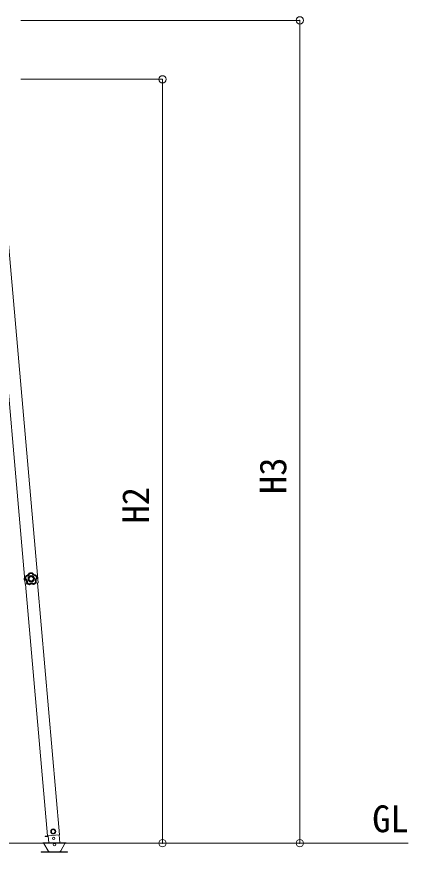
# Model space of a CAD drawing. Units: millimetres at full size; details may follow other scales. Extents: x -6988 to 7066, y -4877 to 4823.
# Drawn here: x -2333 to -996, y -1503 to 1350 of the extents above; entities that cross this region are included whole.
import ezdxf
from ezdxf.enums import TextEntityAlignment as Align

# ---------------------------------------------------------------- set-up
doc = ezdxf.new("R2010")
doc.units = ezdxf.units.MM
doc.header["$LTSCALE"] = 25
doc.header["$PDMODE"] = 32
doc.header["$PDSIZE"] = 25
for name, color, linetype, lineweight in [('0-0_0', 7, 'Continuous', 9), ('0-A_寸法', 6, 'Continuous', 9), ('1-2_GLASS_SEAL', 7, 'Continuous', 9)]:
    doc.layers.add(name, color=color, linetype=linetype, lineweight=lineweight)
doc.styles.add('ＭＳ ゴシック', font='')
doc.styles.get('ＭＳ ゴシック').set_extended_font_data('MS Gothic')

msp = doc.modelspace()

# ---------------------------------------------------------------- linework, layer by layer
at = {"layer": '0-0_0'}
msp.add_line((-4874.69, -1471.94), (-995.87, -1471.94), dxfattribs=at)
at = {"layer": '0-A_寸法'}
for p, q in [((-1366.33, 1337.6), (-2318.62, 1337.6)), ((-1366.33, -1471.9), (-1366.33, 1337.6)), ((-1835.35, 1136.3), (-2318.62, 1136.3)), ((-1835.35, 1136.3), (-1835.35, -1471.9)), ((-1835.35, -1471.9), (-2318.62, -1471.9)), ((-1366.33, -1471.9), (-1835.35, -1471.9))]:
    msp.add_line(p, q, dxfattribs=at)
for p in [(-1366.33, 1337.6), (-1835.35, 1136.3), (-1835.35, -1471.9), (-1366.33, -1471.9)]:
    msp.add_point(p, dxfattribs=at)
at = {"layer": '1-2_GLASS_SEAL', "color": 4}
for p, q in [((-2304.21, -587.02), (-2452.4, 1106.89)), ((-2260.37, -583.19), (-2408.57, 1110.72)), ((-2295.84, -586.29), (-2304.21, -587.02)), ((-2227.51, -1446.5), (-2302.71, -586.89)), ((-2260.37, -583.19), (-2268.74, -583.92)), ((-2186.66, -1442.92), (-2261.87, -583.32)), ((-2186.66, -1442.92), (-2227.51, -1446.5)), ((-2186.66, -1442.92), (-2227.51, -1446.49))]:
    msp.add_line(p, q, dxfattribs=at)
at = {"layer": '1-2_GLASS_SEAL'}
for p, q in [((-2306.88, -564.66), (-2306.17, -564.6)), ((-2306.88, -564.66), (-2306.31, -571.14)), ((-2306.17, -564.6), (-2305.03, -577.55)), ((-2304.68, -569.65), (-2304.31, -569.53)), ((-2304.68, -569.65), (-2304.46, -570.05)), ((-2304.68, -569.65), (-2304.46, -570.05)), ((-2304.09, -569.93), (-2304.46, -570.05)), ((-2304.31, -569.52), (-2304.09, -569.93)), ((-2304.31, -569.53), (-2304.09, -569.93)), ((-2301.61, -558.62), (-2301.99, -558.87)), ((-2301.61, -558.62), (-2301.99, -558.87)), ((-2301.72, -559.15), (-2301.99, -558.87)), ((-2301.34, -558.9), (-2301.72, -559.15)), ((-2301.34, -558.9), (-2301.72, -559.15)), ((-2301.61, -558.62), (-2301.34, -558.9)), ((-2290.64, -549.34), (-2290.95, -549.68)), ((-2290.64, -549.34), (-2290.95, -549.68)), ((-2290.72, -549.99), (-2290.95, -549.68)), ((-2290.41, -549.65), (-2290.72, -549.99)), ((-2290.41, -549.66), (-2290.72, -549.99)), ((-2290.64, -549.34), (-2290.41, -549.65)), ((-2279.74, -548.91), (-2279.56, -548.57)), ((-2279.38, -549.19), (-2279.74, -548.91)), ((-2279.38, -549.19), (-2279.74, -548.91)), ((-2279.2, -548.85), (-2279.56, -548.57)), ((-2279.2, -548.85), (-2279.56, -548.57)), ((-2279.2, -548.85), (-2279.38, -549.19)), ((-2267.63, -556.54), (-2267.4, -556.22)), ((-2267.21, -556.74), (-2267.63, -556.54)), ((-2267.21, -556.74), (-2267.63, -556.54)), ((-2266.99, -556.42), (-2267.4, -556.22)), ((-2266.99, -556.42), (-2267.4, -556.22)), ((-2266.99, -556.42), (-2267.21, -556.74)), ((-2263.37, -567.08), (-2263.21, -566.65)), ((-2263.37, -567.08), (-2263.21, -566.65)), ((-2262.99, -567.15), (-2263.37, -567.08)), ((-2263.21, -566.65), (-2262.83, -566.72)), ((-2262.99, -567.15), (-2262.83, -566.72)), ((-2262.99, -567.15), (-2262.83, -566.72)), ((-2305.75, -577.61), (-2306.31, -571.14)), ((-2305.75, -577.61), (-2305.03, -577.55)), ((-2299.25, -582.95), (-2298.9, -582.78)), ((-2299.25, -582.95), (-2299.13, -583.39)), ((-2299.25, -582.95), (-2299.13, -583.39)), ((-2298.78, -583.22), (-2299.13, -583.39)), ((-2298.9, -582.78), (-2298.78, -583.22)), ((-2298.9, -582.78), (-2298.78, -583.22)), ((-2289.71, -588.89), (-2289.26, -588.81)), ((-2289.71, -588.89), (-2289.26, -588.81)), ((-2289.71, -589.28), (-2289.71, -588.89)), ((-2289.71, -589.28), (-2289.26, -589.19)), ((-2289.71, -589.28), (-2289.26, -589.19)), ((-2289.26, -588.81), (-2289.26, -589.19)), ((-2275.43, -587.84), (-2274.97, -587.86)), ((-2275.38, -588.22), (-2275.43, -587.84)), ((-2275.43, -587.84), (-2274.97, -587.86)), ((-2275.38, -588.22), (-2274.92, -588.24)), ((-2275.38, -588.22), (-2274.92, -588.24)), ((-2274.97, -587.86), (-2274.92, -588.24)), ((-2266.78, -580.99), (-2266.72, -580.53)), ((-2266.78, -580.99), (-2266.72, -580.53)), ((-2266.41, -581.1), (-2266.78, -580.99)), ((-2266.72, -580.53), (-2266.35, -580.65)), ((-2266.41, -581.1), (-2266.35, -580.65)), ((-2266.41, -581.1), (-2266.35, -580.65)), ((-2235.95, -1447.53), (-2226.08, -1446.67)), ((-2235.95, -1447.53), (-2235.77, -1449.52)), ((-2225.91, -1448.66), (-2235.77, -1449.52)), ((-2227.51, -1446.5), (-2186.66, -1442.92)), ((-2226.11, -1446.37), (-2223.97, -1470.88)), ((-2185.62, -1470.88), (-2188.06, -1443.04)), ((-2164.27, -1470.88), (-2244.27, -1470.88)), ((-2244.27, -1470.88), (-2164.27, -1470.88)), ((-2244.27, -1471.88), (-2244.27, -1470.88)), ((-2244.27, -1471.88), (-2164.27, -1471.88)), ((-2225.57, -1497.88), (-2240.29, -1472.38)), ((-2168.23, -1472.38), (-2182.95, -1497.88)), ((-2164.27, -1471.88), (-2164.27, -1470.88)), ((-2164.27, -1470.88), (-2164.27, -1471.88))]:
    msp.add_line(p, q, dxfattribs=at)
for points in [[(-2301.99, -558.87), (-2303.2, -561.41), (-2304.06, -564.08), (-2304.56, -566.84), (-2304.68, -569.65)], [(-2301.99, -558.87), (-2303.2, -561.41), (-2304.06, -564.08), (-2304.56, -566.84), (-2304.68, -569.65)], [(-2304.46, -570.05), (-2303.92, -570.45), (-2303.39, -570.87), (-2302.96, -571.26), (-2302.71, -571.49), (-2302.48, -571.73), (-2302.25, -571.97), (-2302.03, -572.23), (-2301.81, -572.49), (-2301.16, -573.36), (-2300.47, -574.49), (-2299.9, -575.71), (-2299.47, -576.98), (-2299.17, -578.27), (-2299.03, -579.35), (-2299.01, -579.69), (-2299, -580.02), (-2298.99, -580.36), (-2298.99, -580.7), (-2299.01, -581.03), (-2299.05, -581.62), (-2299.13, -582.28), (-2299.25, -582.95)], [(-2301.72, -559.15), (-2302.88, -561.6), (-2303.7, -564.17), (-2304.18, -566.82), (-2304.31, -569.52)], [(-2304.31, -569.52), (-2304.27, -569.51), (-2304.18, -569.47), (-2304.05, -569.42), (-2303.88, -569.35), (-2303.67, -569.26), (-2303.43, -569.17), (-2303.18, -569.07), (-2302.9, -568.97), (-2302.61, -568.86), (-2302.31, -568.75)], [(-2304.09, -569.93), (-2304.06, -569.9), (-2303.98, -569.85), (-2303.86, -569.77), (-2303.71, -569.66), (-2303.53, -569.54), (-2303.32, -569.4), (-2303.09, -569.25), (-2302.84, -569.09), (-2302.58, -568.92), (-2302.31, -568.75), (-2301.76, -569.19), (-2301.25, -569.65), (-2300.8, -570.09), (-2300.56, -570.34), (-2300.33, -570.59), (-2300.1, -570.86), (-2299.88, -571.13), (-2299.66, -571.4), (-2299.06, -572.25), (-2298.35, -573.43), (-2297.76, -574.68), (-2297.59, -575.11), (-2297.47, -575.44), (-2297.36, -575.77), (-2297.25, -576.1), (-2297.16, -576.43), (-2297.04, -576.88), (-2296.9, -577.55), (-2296.79, -578.23), (-2296.71, -578.92), (-2296.66, -579.6), (-2296.64, -580.3), (-2296.66, -581), (-2296.71, -581.69), (-2296.8, -582.39)], [(-2298.9, -582.78), (-2298.79, -582.13), (-2298.7, -581.47), (-2298.66, -580.88), (-2298.65, -580.55), (-2298.65, -580.21), (-2298.65, -579.88), (-2298.67, -579.55), (-2298.69, -579.22), (-2298.75, -578.68), (-2298.85, -578.03), (-2298.98, -577.39), (-2299.07, -577.04), (-2299.16, -576.72), (-2299.26, -576.4), (-2299.36, -576.09), (-2299.48, -575.78), (-2299.73, -575.16), (-2300.33, -573.99), (-2301.05, -572.89), (-2301.64, -572.14), (-2302.08, -571.64), (-2302.55, -571.18), (-2303.04, -570.73), (-2303.56, -570.32), (-2304.09, -569.93)], [(-2301.72, -559.15), (-2301.72, -559.16), (-2301.7, -559.18), (-2301.68, -559.21), (-2301.65, -559.25), (-2301.61, -559.29), (-2301.57, -559.34), (-2301.52, -559.4), (-2301.47, -559.46), (-2301.41, -559.54), (-2301.34, -559.61), (-2301.26, -559.71), (-2301.11, -559.89), (-2300.94, -560.08), (-2300.8, -560.24), (-2300.71, -560.34), (-2300.61, -560.45), (-2300.51, -560.56), (-2300.42, -560.67), (-2300.32, -560.77), (-2301.76, -564.65), (-2302.31, -568.75)], [(-2290.95, -549.68), (-2291.16, -550.32), (-2291.4, -550.94), (-2291.64, -551.48), (-2291.78, -551.78), (-2291.94, -552.08), (-2292.1, -552.37), (-2292.27, -552.66), (-2292.45, -552.95), (-2293.08, -553.84), (-2293.95, -554.84), (-2294.93, -555.76), (-2296, -556.56), (-2297.14, -557.25), (-2298.12, -557.71), (-2298.43, -557.84), (-2298.75, -557.95), (-2299.07, -558.06), (-2299.39, -558.16), (-2299.71, -558.26), (-2300.28, -558.4), (-2300.94, -558.52), (-2301.61, -558.62)], [(-2301.34, -558.9), (-2300.68, -558.8), (-2300.03, -558.68), (-2299.46, -558.54), (-2299.14, -558.45), (-2298.82, -558.35), (-2298.51, -558.24), (-2298.2, -558.12), (-2297.89, -558), (-2297.4, -557.78), (-2296.81, -557.48), (-2296.24, -557.16), (-2295.93, -556.96), (-2295.66, -556.78), (-2295.39, -556.59), (-2295.12, -556.39), (-2294.86, -556.18), (-2294.36, -555.75), (-2293.43, -554.82), (-2292.6, -553.8), (-2292.07, -553), (-2291.73, -552.43), (-2291.43, -551.84), (-2291.17, -551.24), (-2290.93, -550.62), (-2290.72, -549.99)], [(-2301.34, -558.9), (-2301.34, -558.91), (-2301.33, -558.93), (-2301.31, -558.96), (-2301.29, -559), (-2301.26, -559.06), (-2301.23, -559.11), (-2301.2, -559.18), (-2301.16, -559.26), (-2301.12, -559.34), (-2301.07, -559.43), (-2301.01, -559.54), (-2300.9, -559.74), (-2300.78, -559.97), (-2300.67, -560.15), (-2300.61, -560.27), (-2300.54, -560.4), (-2300.46, -560.52), (-2300.39, -560.65), (-2300.32, -560.77)], [(-2290.72, -549.99), (-2290.69, -550.01), (-2290.61, -550.07), (-2290.5, -550.16), (-2290.35, -550.27), (-2290.18, -550.4), (-2289.98, -550.56), (-2289.76, -550.73), (-2289.53, -550.92), (-2289.3, -551.12), (-2289.05, -551.32), (-2289.3, -551.97), (-2289.58, -552.61), (-2289.86, -553.16), (-2290.02, -553.47), (-2290.19, -553.77), (-2290.37, -554.07), (-2290.56, -554.37), (-2290.75, -554.66), (-2291.37, -555.49), (-2292.28, -556.53), (-2293.29, -557.48), (-2293.64, -557.78), (-2293.92, -557.99), (-2294.2, -558.2), (-2294.48, -558.4), (-2294.77, -558.59), (-2295.16, -558.84), (-2295.75, -559.19), (-2296.36, -559.5), (-2296.99, -559.79), (-2297.63, -560.05), (-2298.28, -560.28), (-2298.95, -560.48), (-2299.63, -560.64), (-2300.32, -560.77)], [(-2272.92, -568.41), (-2273.05, -567.31), (-2273.29, -566.25), (-2273.62, -565.24), (-2274.05, -564.27), (-2274.57, -563.36), (-2275.18, -562.51), (-2275.85, -561.73), (-2276.6, -561.01), (-2277.42, -560.37), (-2278.29, -559.81), (-2279.21, -559.33), (-2280.19, -558.94), (-2281.2, -558.65), (-2282.25, -558.46), (-2283.33, -558.37), (-2284.44, -558.39), (-2285.54, -558.52), (-2286.59, -558.76), (-2287.61, -559.1), (-2288.57, -559.53), (-2289.48, -560.05), (-2290.33, -560.65), (-2291.12, -561.33), (-2291.83, -562.08), (-2292.47, -562.89), (-2293.04, -563.76), (-2293.51, -564.69), (-2293.9, -565.66), (-2294.19, -566.68), (-2294.39, -567.73), (-2294.48, -568.81), (-2294.45, -569.91), (-2294.32, -571.01), (-2294.08, -572.07), (-2293.75, -573.08), (-2293.32, -574.04), (-2292.8, -574.95), (-2292.19, -575.8), (-2291.52, -576.59)], [(-2291.52, -576.59), (-2290.77, -577.31), (-2289.95, -577.95), (-2289.08, -578.51), (-2288.16, -578.99), (-2287.18, -579.38), (-2286.17, -579.67), (-2285.12, -579.86), (-2284.04, -579.95), (-2282.93, -579.93), (-2281.83, -579.8), (-2280.78, -579.56), (-2279.76, -579.22), (-2278.8, -578.79), (-2277.89, -578.27), (-2277.04, -577.67), (-2276.25, -576.99), (-2275.54, -576.24), (-2274.9, -575.43), (-2274.33, -574.56), (-2273.86, -573.63), (-2273.47, -572.66), (-2273.18, -571.64), (-2272.98, -570.59), (-2272.89, -569.51), (-2272.92, -568.41)], [(-2279.56, -548.57), (-2282.35, -548.2), (-2285.15, -548.21), (-2287.93, -548.59), (-2290.64, -549.34)], [(-2279.56, -548.57), (-2282.35, -548.2), (-2285.15, -548.21), (-2287.93, -548.59), (-2290.64, -549.34)], [(-2279.74, -548.91), (-2282.43, -548.57), (-2285.12, -548.58), (-2287.8, -548.94), (-2290.41, -549.66)], [(-2290.41, -549.66), (-2290.38, -549.69), (-2290.32, -549.76), (-2290.22, -549.87), (-2290.1, -550.01), (-2289.96, -550.18), (-2289.8, -550.38), (-2289.63, -550.6), (-2289.44, -550.83), (-2289.25, -551.07), (-2289.05, -551.32)], [(-2280.85, -550.75), (-2284.98, -550.58), (-2289.05, -551.32)], [(-2279.74, -548.91), (-2279.77, -548.95), (-2279.82, -549.03), (-2279.9, -549.15), (-2279.99, -549.31), (-2280.11, -549.5), (-2280.24, -549.71), (-2280.39, -549.95), (-2280.54, -550.21), (-2280.69, -550.47), (-2280.85, -550.75)], [(-2279.38, -549.19), (-2279.41, -549.22), (-2279.48, -549.29), (-2279.58, -549.39), (-2279.71, -549.52), (-2279.86, -549.68), (-2280.04, -549.87), (-2280.23, -550.07), (-2280.43, -550.28), (-2280.64, -550.51), (-2280.85, -550.75)], [(-2267.63, -556.54), (-2267.64, -556.58), (-2267.67, -556.67), (-2267.72, -556.81), (-2267.78, -556.98), (-2267.86, -557.19), (-2267.94, -557.42), (-2268.04, -557.68), (-2268.15, -557.96), (-2268.26, -558.25), (-2268.38, -558.54), (-2269.08, -558.5), (-2269.78, -558.43), (-2270.48, -558.33), (-2271.17, -558.19), (-2271.85, -558.02), (-2272.85, -557.7), (-2274.14, -557.18), (-2275.37, -556.52), (-2275.89, -556.2), (-2276.18, -556.01), (-2276.47, -555.8), (-2276.75, -555.59), (-2277.03, -555.38), (-2277.37, -555.1), (-2277.89, -554.64), (-2278.39, -554.15), (-2278.86, -553.64), (-2279.31, -553.1), (-2279.74, -552.54), (-2280.14, -551.96), (-2280.51, -551.37), (-2280.85, -550.75)], [(-2279.38, -549.19), (-2279.09, -549.79), (-2278.77, -550.37), (-2278.42, -550.93), (-2278.04, -551.48), (-2277.63, -552), (-2277.19, -552.5), (-2276.74, -552.97), (-2276.26, -553.42), (-2275.92, -553.7), (-2275.66, -553.91), (-2275.4, -554.11), (-2275.13, -554.3), (-2274.85, -554.49), (-2274.48, -554.72), (-2273.32, -555.35), (-2272.11, -555.84), (-2271.16, -556.13), (-2270.84, -556.21), (-2270.52, -556.28), (-2270.19, -556.35), (-2269.86, -556.4), (-2269.54, -556.45), (-2268.95, -556.51), (-2268.29, -556.54), (-2267.63, -556.54)], [(-2267.4, -556.22), (-2268.07, -556.23), (-2268.74, -556.19), (-2269.33, -556.13), (-2269.66, -556.09), (-2269.99, -556.03), (-2270.32, -555.97), (-2270.65, -555.9), (-2270.98, -555.81), (-2272.01, -555.49), (-2273.24, -554.98), (-2274.41, -554.33), (-2275.51, -553.56), (-2276.51, -552.68), (-2277.26, -551.89), (-2277.47, -551.63), (-2277.68, -551.37), (-2277.89, -551.1), (-2278.08, -550.83), (-2278.27, -550.55), (-2278.58, -550.05), (-2278.9, -549.46), (-2279.2, -548.85)], [(-2266.72, -580.53), (-2266.77, -580.53), (-2266.86, -580.53), (-2267, -580.53), (-2267.19, -580.52), (-2267.41, -580.51), (-2267.66, -580.5), (-2267.94, -580.49), (-2268.23, -580.48), (-2268.54, -580.46), (-2268.86, -580.43), (-2269.04, -579.75), (-2269.19, -579.06), (-2269.3, -578.37), (-2269.39, -577.67), (-2269.43, -576.97), (-2269.44, -575.92), (-2269.34, -574.54), (-2269.1, -573.16), (-2268.95, -572.57), (-2268.86, -572.23), (-2268.75, -571.89), (-2268.64, -571.56), (-2268.52, -571.23), (-2268.36, -570.82), (-2268.08, -570.19), (-2267.77, -569.56), (-2267.43, -568.95), (-2267.06, -568.36), (-2266.66, -567.78), (-2266.24, -567.22), (-2265.78, -566.68), (-2265.3, -566.16)], [(-2267.21, -556.74), (-2267.24, -556.78), (-2267.29, -556.86), (-2267.36, -556.98), (-2267.46, -557.14), (-2267.58, -557.33), (-2267.72, -557.54), (-2267.87, -557.77), (-2268.03, -558.02), (-2268.2, -558.28), (-2268.38, -558.54)], [(-2265.3, -566.16), (-2266.41, -562.18), (-2268.38, -558.54)], [(-2263.37, -567.08), (-2263.85, -567.54), (-2264.3, -568.03), (-2264.72, -568.54), (-2265.12, -569.07), (-2265.49, -569.62), (-2265.83, -570.18), (-2266.14, -570.76), (-2266.42, -571.36), (-2266.58, -571.77), (-2266.7, -572.07), (-2266.81, -572.39), (-2266.91, -572.7), (-2267, -573.02), (-2267.11, -573.45), (-2267.35, -574.75), (-2267.44, -576.05), (-2267.43, -577.04), (-2267.4, -577.37), (-2267.37, -577.7), (-2267.33, -578.03), (-2267.28, -578.36), (-2267.22, -578.69), (-2267.1, -579.26), (-2266.93, -579.9), (-2266.72, -580.53)], [(-2263.21, -566.65), (-2263.71, -563.99), (-2264.56, -561.43), (-2265.73, -559), (-2267.21, -556.74)], [(-2266.35, -580.65), (-2266.56, -580.01), (-2266.74, -579.36), (-2266.86, -578.79), (-2266.92, -578.46), (-2266.97, -578.13), (-2267.01, -577.79), (-2267.04, -577.46), (-2267.07, -577.12), (-2267.08, -576.04), (-2266.97, -574.71), (-2266.71, -573.39), (-2266.32, -572.11), (-2265.8, -570.89), (-2265.28, -569.94), (-2265.1, -569.65), (-2264.91, -569.37), (-2264.72, -569.09), (-2264.52, -568.82), (-2264.31, -568.56), (-2263.93, -568.11), (-2263.47, -567.62), (-2262.99, -567.15)], [(-2262.83, -566.72), (-2263.34, -563.95), (-2264.21, -561.29), (-2265.43, -558.77), (-2266.99, -556.42)], [(-2262.83, -566.72), (-2263.34, -563.95), (-2264.21, -561.29), (-2265.44, -558.77), (-2266.99, -556.42)], [(-2263.21, -566.65), (-2263.25, -566.64), (-2263.34, -566.62), (-2263.48, -566.58), (-2263.66, -566.53), (-2263.88, -566.48), (-2264.13, -566.42), (-2264.4, -566.36), (-2264.69, -566.29), (-2264.99, -566.23), (-2265.3, -566.16)], [(-2263.37, -567.08), (-2263.41, -567.06), (-2263.49, -567.02), (-2263.62, -566.95), (-2263.78, -566.87), (-2263.98, -566.77), (-2264.21, -566.66), (-2264.46, -566.55), (-2264.73, -566.42), (-2265.01, -566.29), (-2265.3, -566.16)], [(-2299.13, -583.39), (-2297.09, -585.33), (-2294.81, -586.97), (-2292.34, -588.29), (-2289.71, -589.28)], [(-2299.13, -583.39), (-2297.09, -585.33), (-2294.81, -586.97), (-2292.34, -588.29), (-2289.71, -589.28)], [(-2298.9, -582.78), (-2298.86, -582.77), (-2298.76, -582.76), (-2298.62, -582.74), (-2298.44, -582.71), (-2298.22, -582.67), (-2297.97, -582.62), (-2297.7, -582.57), (-2297.41, -582.52), (-2297.11, -582.45), (-2296.8, -582.39)], [(-2298.78, -583.22), (-2298.74, -583.21), (-2298.65, -583.17), (-2298.51, -583.12), (-2298.34, -583.05), (-2298.13, -582.97), (-2297.9, -582.87), (-2297.64, -582.76), (-2297.37, -582.64), (-2297.09, -582.52), (-2296.8, -582.39)], [(-2298.78, -583.22), (-2296.8, -585.08), (-2294.62, -586.65), (-2292.24, -587.93), (-2289.71, -588.89)], [(-2296.8, -582.39), (-2293.56, -584.96), (-2289.83, -586.74)], [(-2289.26, -588.81), (-2289.27, -588.76), (-2289.3, -588.67), (-2289.34, -588.54), (-2289.39, -588.36), (-2289.45, -588.15), (-2289.52, -587.9), (-2289.6, -587.64), (-2289.67, -587.35), (-2289.75, -587.05), (-2289.83, -586.74), (-2289.23, -586.36), (-2288.63, -586.01), (-2288, -585.68), (-2287.36, -585.39), (-2286.71, -585.13), (-2285.72, -584.79), (-2284.37, -584.47), (-2282.99, -584.27), (-2282.38, -584.22), (-2282.02, -584.21), (-2281.67, -584.2), (-2281.32, -584.21), (-2280.97, -584.22), (-2280.53, -584.24), (-2279.84, -584.31), (-2279.15, -584.41), (-2278.47, -584.55), (-2277.79, -584.72), (-2277.11, -584.92), (-2276.45, -585.15), (-2275.8, -585.42), (-2275.16, -585.72)], [(-2289.71, -588.89), (-2289.71, -588.84), (-2289.72, -588.75), (-2289.73, -588.61), (-2289.75, -588.42), (-2289.76, -588.2), (-2289.78, -587.94), (-2289.79, -587.67), (-2289.8, -587.37), (-2289.82, -587.06), (-2289.83, -586.74)], [(-2275.43, -587.84), (-2276.02, -587.53), (-2276.62, -587.25), (-2277.23, -587), (-2277.86, -586.78), (-2278.5, -586.6), (-2279.14, -586.45), (-2279.79, -586.34), (-2280.44, -586.26), (-2280.88, -586.23), (-2281.21, -586.21), (-2281.54, -586.21), (-2281.87, -586.21), (-2282.2, -586.22), (-2282.65, -586.25), (-2283.95, -586.42), (-2285.22, -586.74), (-2286.16, -587.06), (-2286.47, -587.18), (-2286.77, -587.32), (-2287.07, -587.46), (-2287.37, -587.6), (-2287.66, -587.76), (-2288.17, -588.06), (-2288.72, -588.42), (-2289.26, -588.81)], [(-2289.26, -589.19), (-2288.71, -588.8), (-2288.15, -588.43), (-2287.64, -588.14), (-2287.35, -587.98), (-2287.05, -587.83), (-2286.74, -587.68), (-2286.43, -587.55), (-2286.12, -587.42), (-2285.09, -587.08), (-2283.8, -586.77), (-2282.47, -586.61), (-2281.13, -586.58), (-2279.8, -586.7), (-2278.74, -586.91), (-2278.41, -586.99), (-2278.08, -587.08), (-2277.76, -587.18), (-2277.44, -587.28), (-2277.13, -587.4), (-2276.58, -587.62), (-2275.97, -587.91), (-2275.38, -588.22)], [(-2275.43, -587.84), (-2275.42, -587.8), (-2275.41, -587.7), (-2275.39, -587.56), (-2275.36, -587.38), (-2275.33, -587.16), (-2275.29, -586.91), (-2275.26, -586.64), (-2275.22, -586.34), (-2275.19, -586.03), (-2275.16, -585.72)], [(-2275.16, -585.72), (-2271.71, -583.43), (-2268.86, -580.43)], [(-2274.97, -587.86), (-2274.97, -587.81), (-2274.98, -587.72), (-2274.99, -587.57), (-2275, -587.39), (-2275.02, -587.17), (-2275.04, -586.91), (-2275.06, -586.64), (-2275.09, -586.34), (-2275.12, -586.03), (-2275.16, -585.72)], [(-2274.97, -587.86), (-2272.6, -586.56), (-2270.42, -584.96), (-2268.48, -583.1), (-2266.78, -580.99)], [(-2274.92, -588.24), (-2272.45, -586.9), (-2270.19, -585.25), (-2268.16, -583.31), (-2266.41, -581.1)], [(-2274.92, -588.24), (-2272.45, -586.9), (-2270.19, -585.25), (-2268.16, -583.3), (-2266.41, -581.1)], [(-2266.78, -580.99), (-2266.83, -580.98), (-2266.92, -580.95), (-2267.06, -580.92), (-2267.24, -580.88), (-2267.46, -580.82), (-2267.7, -580.76), (-2267.97, -580.69), (-2268.26, -580.61), (-2268.55, -580.52), (-2268.86, -580.43)], [(-2164.27, -1471.88), (-2244.27, -1471.88), (-2244.27, -1470.88)]]:
    msp.add_lwpolyline(points, dxfattribs=at)
for points in [[(-2276.2, -568.64), (-2276.46, -567.14), (-2276.99, -565.76), (-2277.77, -564.54), (-2278.76, -563.5), (-2279.93, -562.66), (-2281.25, -562.06), (-2282.69, -561.72), (-2284.21, -561.67), (-2285.71, -561.93), (-2287.08, -562.47), (-2288.3, -563.24), (-2289.35, -564.24), (-2290.18, -565.41), (-2290.78, -566.73), (-2291.12, -568.16), (-2291.17, -569.68), (-2290.91, -571.18), (-2290.38, -572.55), (-2289.6, -573.78), (-2288.61, -574.82), (-2287.44, -575.66), (-2286.12, -576.26), (-2284.68, -576.6), (-2283.16, -576.64), (-2281.66, -576.39), (-2280.29, -575.85), (-2279.07, -575.07), (-2278.02, -574.08), (-2277.19, -572.91), (-2276.58, -571.59), (-2276.25, -570.15)], [(-2208.87, -1424.28), (-2215.02, -1428.58), (-2214.37, -1436.06), (-2207.56, -1439.23), (-2201.42, -1434.93), (-2202.07, -1427.45)], [(-2159.51, -1502.88), (-2159.51, -1500.88), (-2249.51, -1500.88), (-2249.51, -1502.88)]]:
    msp.add_lwpolyline(points, close=True, dxfattribs=at)
for centre, radius in [((-2208.22, -1431.75), 8.5), ((-2208.22, -1431.75), 7.7), ((-2208.22, -1431.75), 6.5), ((-2206.56, -1455.3), 4)]:
    msp.add_circle(centre, radius, dxfattribs=at)
for centre, radius, start, end in [((-2287.47, -569.49), 20, 166.03443, 203.96557), ((-2241.16, -1472.88), 1, 30, 90), ((-2204.26, -1476.88), 4.25, 183.37229, 176.62771), ((-2167.37, -1472.88), 1, 90, 150), ((-2220.38, -1494.88), 6, 210, 270), ((-2188.15, -1494.88), 6, 270, 330)]:
    msp.add_arc(centre, radius, start, end, dxfattribs=at)

# ---------------------------------------------------------------- texts
at = {"layer": '0-0_0', "style": 'ＭＳ ゴシック'}
msp.add_text('GL', height=91.64, dxfattribs=at).set_placement((-1119.01, -1461.83), align=Align.BOTTOM_LEFT)
at = {"layer": '0-A_寸法', "color": 7, "style": 'ＭＳ ゴシック'}
for s, p in [('H3', (-1384.83, -279.65)), ('H2', (-1853.85, -380.3))]:
    msp.add_text(s, height=91.64, rotation=90, dxfattribs=at).set_placement(p, align=Align.BOTTOM_LEFT)

doc.saveas('drawing.dxf')
